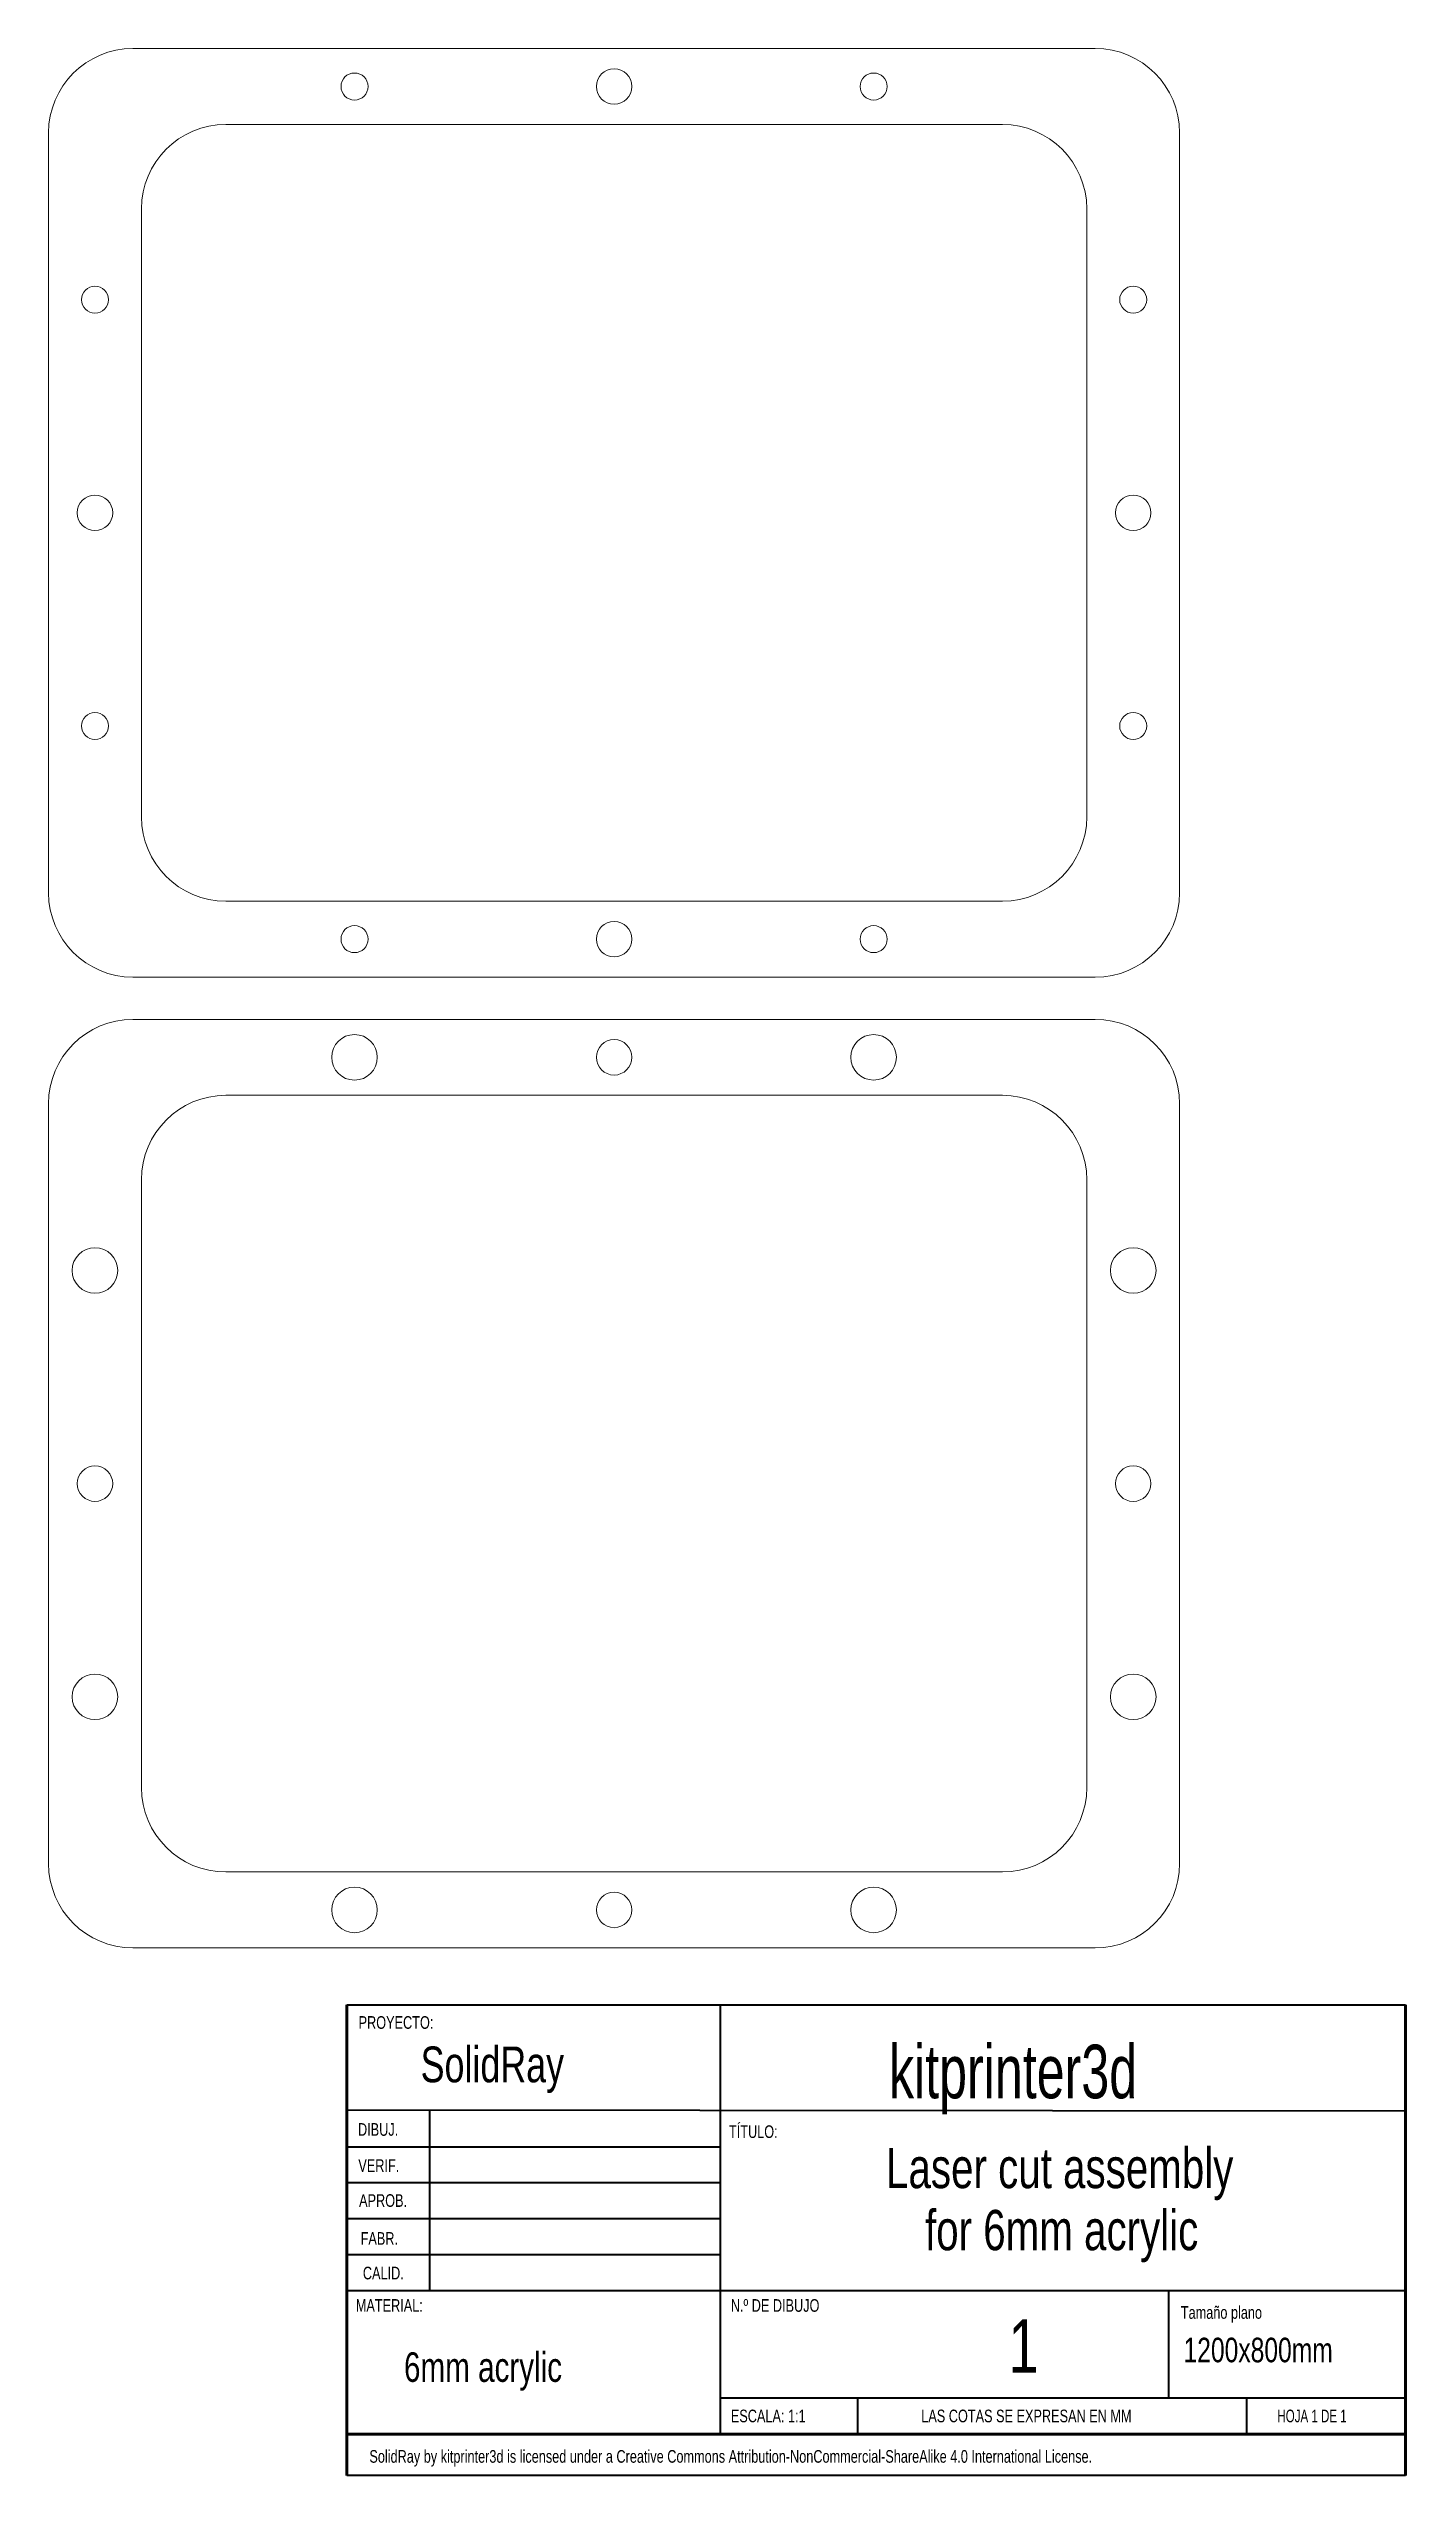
# Model space of a CAD drawing. Header units: millimetres. Extents: x 43 to 204, y 5 to 292.
import ezdxf

# ---------------------------------------------------------------- set-up
doc = ezdxf.new("R2010")
doc.units = ezdxf.units.MM
doc.styles.add('SLDTEXTSTYLE0', font='TXT', dxfattribs={"width": 0.75})
doc.styles.add('SLDTEXTSTYLE1', font='TXT', dxfattribs={"width": 0.681818})
doc.styles.add('SLDTEXTSTYLE2', font='TXT', dxfattribs={"width": 0.7})

# ---------------------------------------------------------------- blocks, each defined once
blk = doc.blocks.new('SW_NOTE_0')
at = {"color": 0, "linetype": 'Continuous', "lineweight": 0, "char_height": 4.7625, "attachment_point": 2, "style": 'SLDTEXTSTYLE0'}
for s, insert in [('Laser cut assembly', (28.5, 6.14)), ('for 6mm acrylic', (28.73, -1.21))]:
    blk.add_mtext(s, dxfattribs=dict(at, insert=insert))

msp = doc.modelspace()

# ---------------------------------------------------------------- linework, layer by layer
at = {"color": 7, "linetype": 'Continuous', "lineweight": 15}
for p, q in [((167.01, 292.46), (53.01, 292.46)), ((43.01, 282.46), (43.01, 192.46)), ((156.01, 283.46), (64.01, 283.46)), ((177.01, 192.46), (177.01, 282.46)), ((54.01, 273.46), (54.01, 201.46)), ((166.01, 201.46), (166.01, 273.46)), ((64.01, 191.46), (156.01, 191.46)), ((53.01, 182.46), (167.01, 182.46)), ((167.01, 177.46), (53.01, 177.46)), ((43.01, 167.46), (43.01, 77.46)), ((156.01, 168.46), (64.01, 168.46)), ((177.01, 77.46), (177.01, 167.46)), ((54.01, 158.46), (54.01, 86.46)), ((166.01, 86.46), (166.01, 158.46)), ((64.01, 76.46), (156.01, 76.46)), ((53.01, 67.46), (167.01, 67.46))]:
    msp.add_line(p, q, dxfattribs=at)
at = {"color": 7, "linetype": 'Continuous', "lineweight": 60}
for p, q in [((78.36, 9.87), (78.36, 60.73)), ((203.76, 60.73), (203.76, 9.87)), ((78.36, 9.87), (203.76, 9.87)), ((78.36, 4.97), (78.36, 9.87)), ((203.76, 4.97), (203.76, 10.05))]:
    msp.add_line(p, q, dxfattribs=at)
at = {"color": 7, "linetype": 'Continuous', "lineweight": 40}
for p, q in [((78.36, 60.73), (203.76, 60.73)), ((122.56, 60.73), (122.56, 9.87)), ((203.76, 48.12), (78.36, 48.26)), ((88.13, 48.25), (88.13, 26.87)), ((122.56, 43.87), (78.36, 43.87)), ((122.56, 39.62), (78.36, 39.62)), ((122.56, 35.37), (78.36, 35.37)), ((122.56, 31.12), (78.36, 31.12)), ((78.36, 26.87), (203.76, 26.87)), ((175.73, 14.12), (175.73, 26.87)), ((203.76, 14.12), (122.56, 14.12)), ((138.9, 9.87), (138.9, 14.12)), ((184.95, 9.87), (184.95, 14.12)), ((203.76, 4.97), (78.36, 4.97))]:
    msp.add_line(p, q, dxfattribs=at)
at = {"color": 7, "linetype": 'Continuous', "lineweight": 15}
for centre, radius in [((79.26, 287.96), 1.6), ((110.01, 287.96), 2.1), ((140.76, 287.96), 1.6), ((48.51, 262.71), 1.6), ((171.51, 262.71), 1.6), ((48.51, 237.46), 2.1), ((171.51, 237.46), 2.1), ((48.51, 212.21), 1.6), ((171.51, 212.21), 1.6), ((79.26, 186.96), 1.6), ((110.01, 186.96), 2.1), ((140.76, 186.96), 1.6), ((79.26, 172.96), 2.7), ((140.76, 172.96), 2.7), ((110.01, 172.96), 2.1), ((48.51, 147.71), 2.7), ((171.51, 147.71), 2.7), ((48.51, 122.46), 2.1), ((171.51, 122.46), 2.1), ((48.51, 97.21), 2.7), ((171.51, 97.21), 2.7), ((79.26, 71.96), 2.7), ((110.01, 71.96), 2.1), ((140.76, 71.96), 2.7)]:
    msp.add_circle(centre, radius, dxfattribs=at)
for centre, start, end in [((53.01, 282.46), 90, 180), ((167.01, 282.46), 0, 90), ((64.01, 273.46), 90, 180), ((156.01, 273.46), 0, 90), ((64.01, 201.46), 180, 270), ((156.01, 201.46), 270, 0), ((53.01, 192.46), 180, 270), ((167.01, 192.46), 270, 0), ((53.01, 167.46), 90, 180), ((167.01, 167.46), 0, 90), ((64.01, 158.46), 90, 180), ((156.01, 158.46), 0, 90), ((64.01, 86.46), 180, 270), ((156.01, 86.46), 270, 0), ((53.01, 77.46), 180, 270), ((167.01, 77.46), 270, 0)]:
    msp.add_arc(centre, 10, start, end, dxfattribs=at)

# ---------------------------------------------------------------- block references
at = {"color": 7, "linetype": 'Continuous', "lineweight": 0}
msp.add_blockref('SW_NOTE_0', (134.3, 37.63), dxfattribs=at)

# ---------------------------------------------------------------- texts
for s, insert, char_height, attachment_point, style in [('PROYECTO:', (79.74, 59.38), 1.5, 1, 'SLDTEXTSTYLE0'), ('SolidRay', (87.09, 55.78), 4.233, 1, 'SLDTEXTSTYLE0'), ('kitprinter3d', (142.57, 56), 6.35, 1, 'SLDTEXTSTYLE2'), ('DIBUJ.', (79.67, 46.71), 1.5, 1, 'SLDTEXTSTYLE0'), ('TÍTULO:', (123.62, 46.45), 1.5, 1, 'SLDTEXTSTYLE0'), ('VERIF.', (79.71, 42.43), 1.5, 1, 'SLDTEXTSTYLE0'), ('APROB.', (79.8, 38.29), 1.5, 1, 'SLDTEXTSTYLE0'), ('FABR.', (79.98, 33.8), 1.5, 1, 'SLDTEXTSTYLE0'), ('CALID.', (80.25, 29.7), 1.5, 1, 'SLDTEXTSTYLE0'), ('N.º DE DIBUJO', (123.84, 25.86), 1.5, 1, 'SLDTEXTSTYLE0'), ('MATERIAL:', (79.41, 25.86), 1.5, 1, 'SLDTEXTSTYLE0'), ('1', (158.52, 23.48), 6.35, 2, 'SLDTEXTSTYLE0'), ('Tamaño plano', (177.15, 25.03), 1.5, 1, 'SLDTEXTSTYLE0'), ('1200x800mm', (177.47, 21.29), 2.91, 1, 'SLDTEXTSTYLE0'), ('6mm acrylic', (85.12, 19.56), 3.5, 1, 'SLDTEXTSTYLE0'), ('ESCALA: 1:1', (123.84, 12.77), 1.5, 1, 'SLDTEXTSTYLE0'), ('LAS COTAS SE EXPRESAN EN MM', (146.4, 12.77), 1.5, 1, 'SLDTEXTSTYLE0'), ('HOJA 1 DE 1', (188.59, 12.77), 1.5, 1, 'SLDTEXTSTYLE1'), ('SolidRay by kitprinter3d is licensed under a Creative Commons Attribution-NonCommercial-ShareAlike 4.0 International License.', (81.02, 7.98), 1.5, 1, 'SLDTEXTSTYLE0')]:
    msp.add_mtext(s, dxfattribs=dict(at, insert=insert, char_height=char_height, attachment_point=attachment_point, style=style))

doc.saveas('drawing.dxf')
